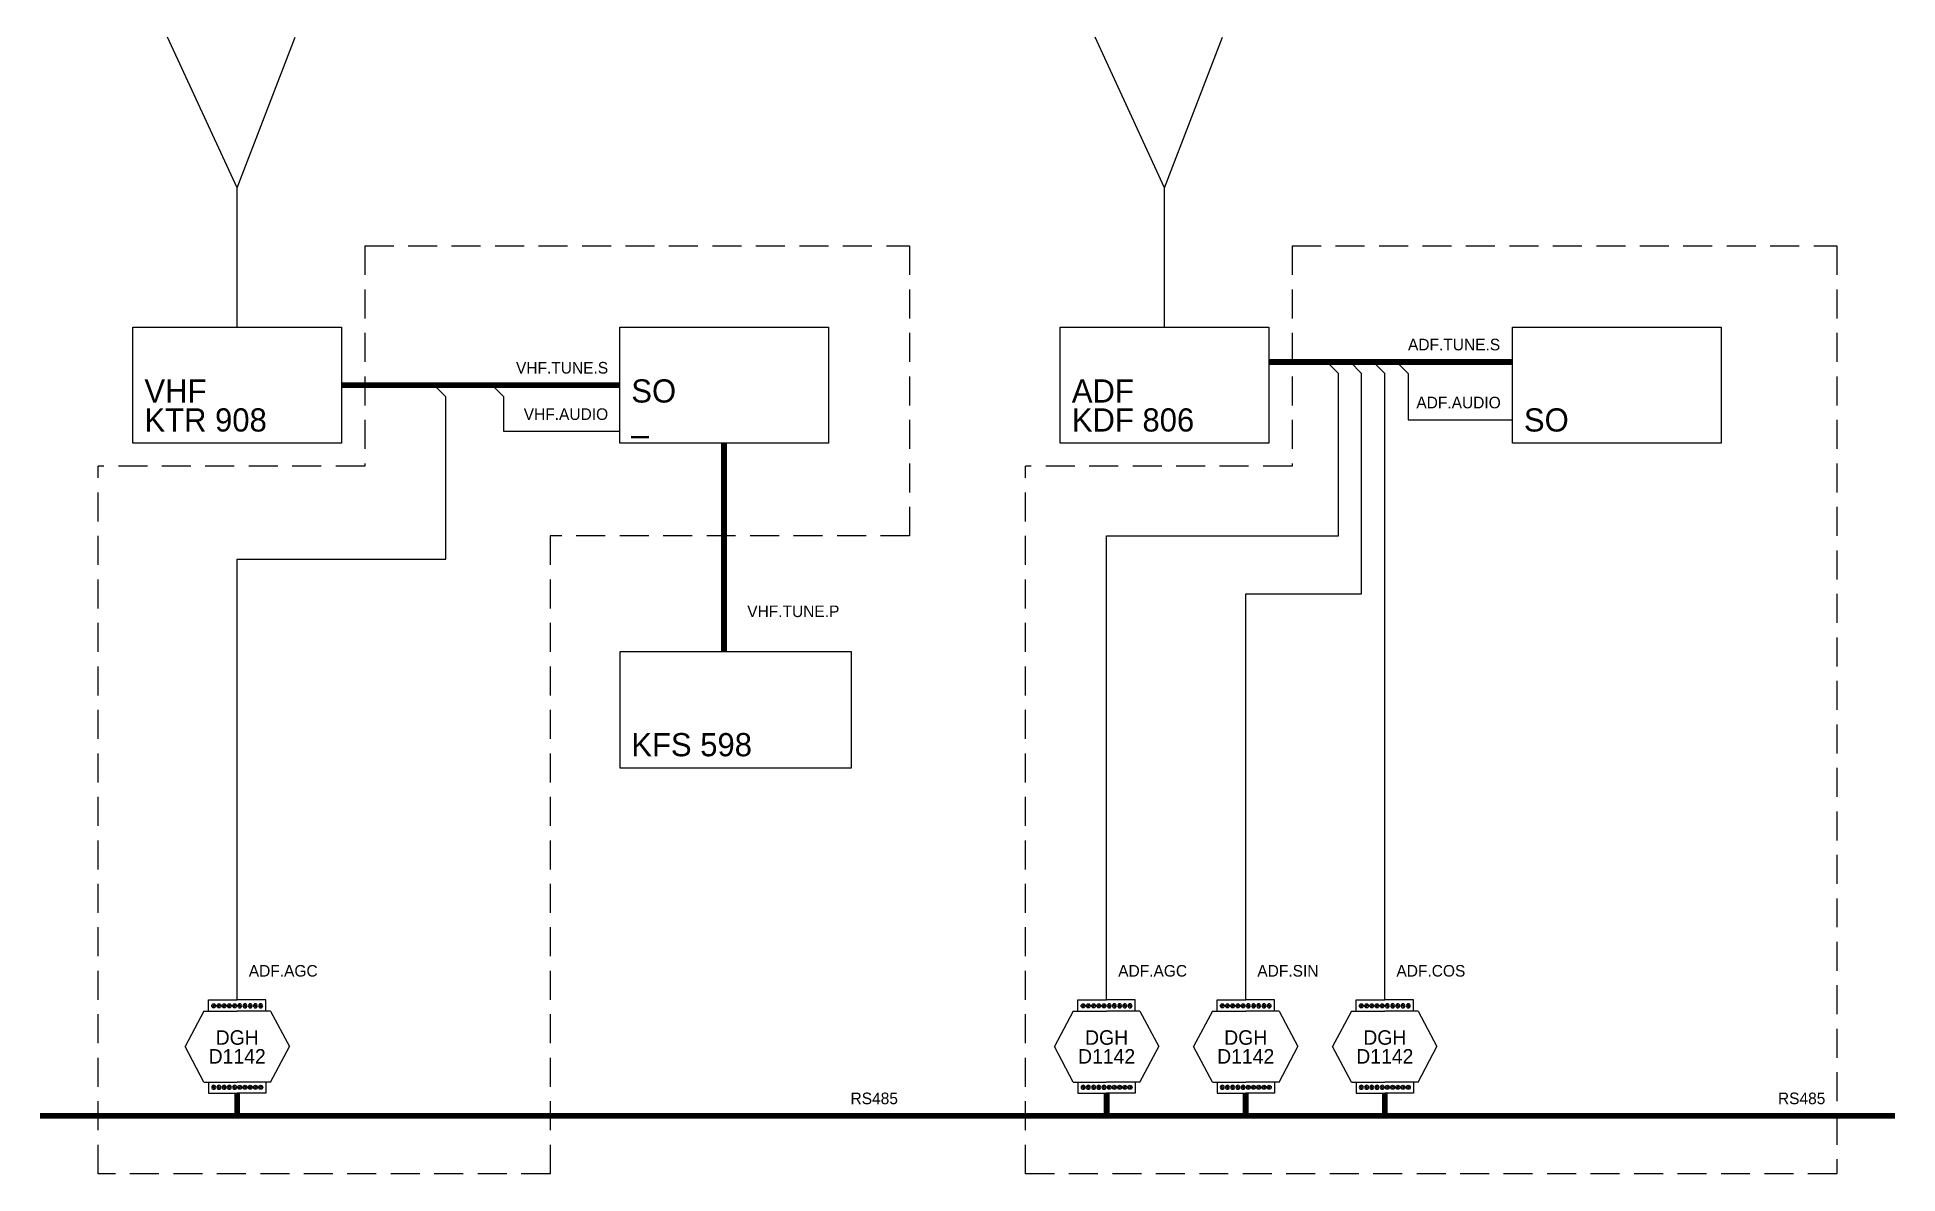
# Model space of a CAD drawing. Extents: x 0 to 16, y -0.5 to 9.3.
import ezdxf
from ezdxf.enums import TextEntityAlignment as Align

# ---------------------------------------------------------------- set-up
doc = ezdxf.new("R2010")
doc.units = 0
doc.header["$MEASUREMENT"] = 0
doc.linetypes.add('HIDDEN', pattern=[0.375, 0.25, -0.125])
doc.layers.get('0').update_dxf_attribs({"linetype": 'CONTINUOUS'})
doc.layers.add('1', color=1, linetype='HIDDEN')

# ---------------------------------------------------------------- blocks, each defined once
blk = doc.blocks.new('URZADZEN')
for p, q in [((0, 1), (1.8, 1)), ((0, 0), (0, 1)), ((1.8, 1), (1.8, 0)), ((1.8, 0), (0, 0))]:
    blk.add_line(p, q)
for tag, p in [('NAME', (0.1, 0.35)), ('MODEL', (0.1, 0.1))]:
    blk.add_attdef(tag, p, '', height=0.2)
blk = doc.blocks.new('SR')
for p, q in [((-0.067, 0.02), (0.067, 0.02)), ((-0.067, -0.02), (0.067, -0.02))]:
    blk.add_line(p, q)
blk.add_circle((0, 0), 0.07)
blk = doc.blocks.new('DGHMOD')
for p, q in [((0.81, -0.387), (0.81, 0)), ((0.81, 0), (1.8, 0)), ((2.79, 0), (1.8, 0)), ((2.79, -0.387), (2.79, 0)), ((0.65, -0.387), (0, -1.612)), ((0.65, -0.387), (1.8, -0.387)), ((2.95, -0.387), (1.8, -0.387)), ((2.95, -0.387), (3.6, -1.612)), ((0.65, -2.837), (0, -1.612)), ((2.95, -2.837), (3.6, -1.612)), ((0.65, -2.837), (1.8, -2.837)), ((0.81, -2.837), (0.81, -3.224)), ((2.95, -2.837), (1.8, -2.837)), ((2.79, -2.837), (2.79, -3.224)), ((0.81, -3.224), (1.8, -3.224)), ((2.79, -3.224), (1.8, -3.224))]:
    blk.add_line(p, q)
for p, rotation in [((0.99, -0.207), 45), ((1.17, -0.207), 45), ((1.35, -0.207), 45), ((1.53, -0.207), 45), ((1.71, -0.207), 45), ((1.89, -3.017), 225), ((2.07, -3.017), 225), ((2.25, -3.017), 225), ((2.43, -3.017), 225), ((2.61, -3.017), 225)]:
    blk.add_blockref('SR', p, dxfattribs=dict(rotation=rotation))
at = {"xscale": -1}
for p, rotation in [((1.89, -0.207), 315), ((2.07, -0.207), 315), ((2.25, -0.207), 315), ((2.43, -0.207), 315), ((2.61, -0.207), 315), ((0.99, -3.017), 134.9999999999999), ((1.17, -3.017), 134.9999999999999), ((1.35, -3.017), 134.9999999999999), ((1.53, -3.017), 134.9999999999999), ((1.71, -3.017), 134.9999999999999)]:
    blk.add_blockref('SR', p, dxfattribs=dict(at, rotation=rotation))
blk.add_text('DGH', height=0.5).set_placement((1.8, -1.3), align=Align.MIDDLE)
blk.add_attdef('MODEL', text='', height=0.5).set_placement((1.8, -2.2), align=Align.CENTER)
blk = doc.blocks.new('ATTRIB')
for tag, p in [('NAME', (0, 0.25)), ('MODEL', (0, 0))]:
    blk.add_attdef(tag, p, '', height=0.2)
blk = doc.blocks.new('A$C20785DBB')
for p, q in [((1.7, 7.3), (1.7, 8.5)), ((0.8, 7.3), (2.6, 7.3)), ((0.8, 6.3), (0.8, 7.3)), ((2.6, 7.3), (2.6, 6.3)), ((4.7, 7.3), (6.5, 7.3)), ((4.7, 6.3), (4.7, 7.3)), ((6.5, 7.3), (6.5, 6.3)), ((3.2, 6.9), (3.1, 7)), ((3.4, 6.9), (3.3, 7)), ((3.6, 6.9), (3.5, 7)), ((3.7, 7), (3.8, 6.9)), ((3.2, 5.5), (3.2, 6.9)), ((3.4, 5), (3.4, 6.9)), ((3.6, 1.5), (3.6, 6.9)), ((3.8, 6.9), (3.8, 6.5)), ((3.8, 6.5), (4.7, 6.5)), ((2.6, 6.3), (0.8, 6.3)), ((6.5, 6.3), (4.7, 6.3)), ((1.2, 1.5), (1.2, 5.5)), ((1.2, 5.5), (3.2, 5.5)), ((2.4, 1.5), (2.4, 5)), ((2.4, 5), (3.4, 5))]:
    blk.add_line(p, q)
at = {"const_width": 0.05}
for points in [[(2.6, 7), (4.7, 7)], [(1.2, 0.7), (1.2, 0.5)], [(2.4, 0.7), (2.4, 0.5)], [(3.6, 0.7), (3.6, 0.5)], [(0, 0.5), (8, 0.5)]]:
    blk.add_lwpolyline(points, dxfattribs=at)
at = {"layer": '1'}
for p, q in [((2.8, 8), (7.5, 8)), ((2.8, 8), (2.8, 6.1)), ((7.5, 8), (7.5, 0)), ((0.5, 0), (0.5, 6.1)), ((2.8, 6.1), (0.5, 6.1)), ((7.5, 0), (0.5, 0))]:
    blk.add_line(p, q, dxfattribs=at)
blk.add_blockref('ATTRIB', (0.9, 6.4)).add_auto_attribs({'MODEL': 'KDF 806', 'NAME': 'ADF'})
at = {"xscale": 0.25, "yscale": 0.25, "zscale": 0.25}
for p in [(0.75, 1.5), (1.95, 1.5), (3.15, 1.5)]:
    blk.add_blockref('DGHMOD', p, dxfattribs=at).add_auto_attribs({'MODEL': 'D1142'})
for s, height, p in [('ADF.TUNE.S', 0.1, (3.8, 7.1)), ('SO', 0.2, (4.8, 6.4)), ('ADF.AGC', 0.1, (1.3, 1.7)), ('ADF.SIN', 0.1, (2.5, 1.7)), ('ADF.COS', 0.1, (3.7, 1.7))]:
    blk.add_text(s, height=height).set_placement(p)
for s, p in [('ADF.AUDIO', (4.6, 6.6)), ('RS485', (7.4, 0.6))]:
    blk.add_text(s, height=0.1).set_placement(p, align=Align.RIGHT)
blk = doc.blocks.new('A$C2E2137D4')
for q in [(0, 1.3), (1.1, 1.3)]:
    blk.add_line((0.6, 0), q)

msp = doc.modelspace()

# ---------------------------------------------------------------- linework, layer by layer
for p, q in [((9.7, 8), (9.1, 9.3)), ((9.7, 8), (10.2, 9.3)), ((1.7, 6.8), (1.7, 8)), ((0.8, 5.8), (0.8, 6.8)), ((0.8, 6.8), (2.6, 6.8)), ((2.6, 6.8), (2.6, 5.8)), ((3.5, 6.2), (3.4, 6.3)), ((4, 6.2), (3.9, 6.3)), ((3.5, 4.8), (3.5, 6.2)), ((4, 5.9), (4, 6.2)), ((2.6, 5.8), (0.8, 5.8)), ((5, 5.9), (4, 5.9)), ((1.7, 1), (1.7, 4.8)), ((1.7, 4.8), (3.5, 4.8)), ((7, 4), (5, 4)), ((5, 4), (5, 3.9)), ((5, 3.9), (5, 3)), ((7, 3), (7, 4)), ((5, 3), (7, 3))]:
    msp.add_line(p, q)
at = {"const_width": 0.05}
for points in [[(2.6, 6.3), (5, 6.3)], [(5.9, 4), (5.9, 5.8)], [(1.7, 0.2), (1.7, 0)], [(0, 0), (8, 0)]]:
    msp.add_lwpolyline(points, dxfattribs=at)
at = {"layer": '1'}
for p, q in [((2.8, 7.5), (7.5, 7.5)), ((2.8, 7.5), (2.8, 5.6)), ((7.5, 7.5), (7.5, 5)), ((0.5, -0.5), (0.5, 5.6)), ((2.8, 5.6), (0.5, 5.6)), ((7.5, 5), (4.4, 5)), ((4.4, 5), (4.4, -0.5)), ((4.4, -0.5), (0.5, -0.5))]:
    msp.add_line(p, q, dxfattribs=at)

# ---------------------------------------------------------------- block references
for name, p in [('A$C2E2137D4', (1.1, 8)), ('A$C20785DBB', (8, -0.5))]:
    msp.add_blockref(name, p)
for name, p, values in [('URZADZEN', (5, 5.8), {'MODEL': '_', 'NAME': 'SO'}), ('ATTRIB', (0.9, 5.9), {'MODEL': 'KTR 908', 'NAME': 'VHF'})]:
    msp.add_blockref(name, p).add_auto_attribs(values)
at = {"xscale": 0.25, "yscale": 0.25, "zscale": 0.25}
msp.add_blockref('DGHMOD', (1.25, 1), dxfattribs=at).add_auto_attribs({'MODEL': 'D1142'})

# ---------------------------------------------------------------- texts
for s, p in [('VHF.TUNE.S', (4.9, 6.4)), ('VHF.AUDIO', (4.9, 6)), ('RS485', (7.4, 0.1))]:
    msp.add_text(s, height=0.1).set_placement(p, align=Align.RIGHT)
for s, height, p in [('VHF.TUNE.P', 0.1, (6.1, 4.3)), ('KFS 598', 0.2, (5.1, 3.1)), ('ADF.AGC', 0.1, (1.8, 1.2))]:
    msp.add_text(s, height=height).set_placement(p)

doc.saveas('drawing.dxf')
